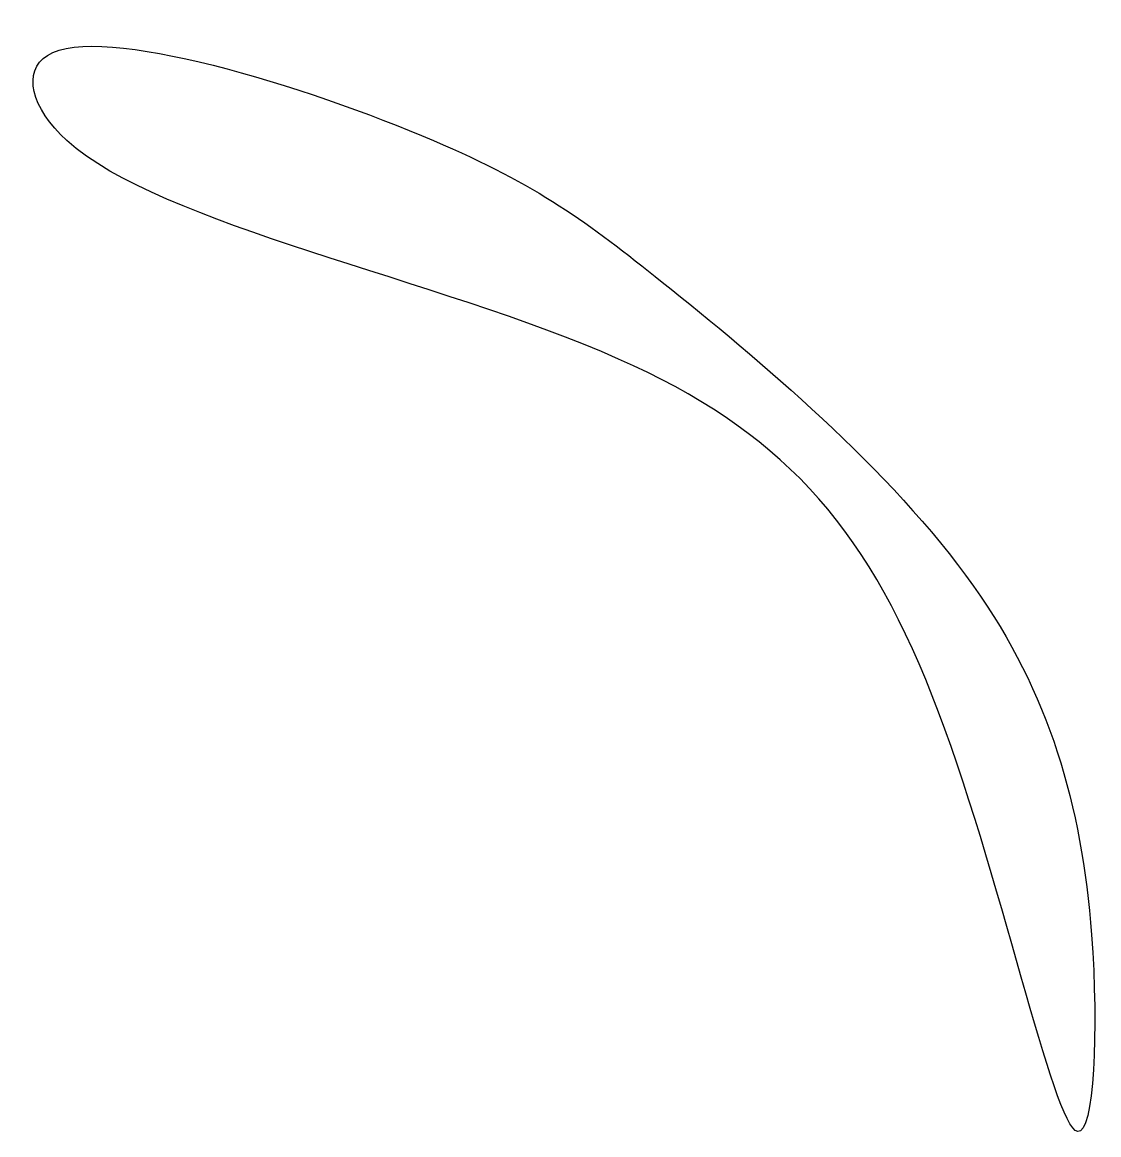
# Model space of a CAD drawing. Extents: x 5 to 285, y -1 to 289.
import ezdxf

# ---------------------------------------------------------------- set-up
doc = ezdxf.new("R2010")
doc.units = 0
doc.layers.add('VISIBLE', color=7, linetype='CONTINUOUS')

msp = doc.modelspace()

# ---------------------------------------------------------------- linework, layer by layer
at = {"layer": 'VISIBLE'}
msp.add_open_spline([(17, 257.83), (41.29, 235.79), (176.9, 209.67), (246.47, 134.93), (282.37, -42.51), (287.17, 63.77), (263.54, 145.53), (169.09, 224.13), (123.8, 258.07), (0.56, 296.49), (7.68, 266.29), (17, 257.83)], degree=3, knots=[0, 0, 0, 0, 0.145899, 0.274357, 0.402737, 0.486868, 0.60175, 0.726691, 0.824892, 0.944004, 1, 1, 1, 1], dxfattribs=at)

doc.saveas('drawing.dxf')
